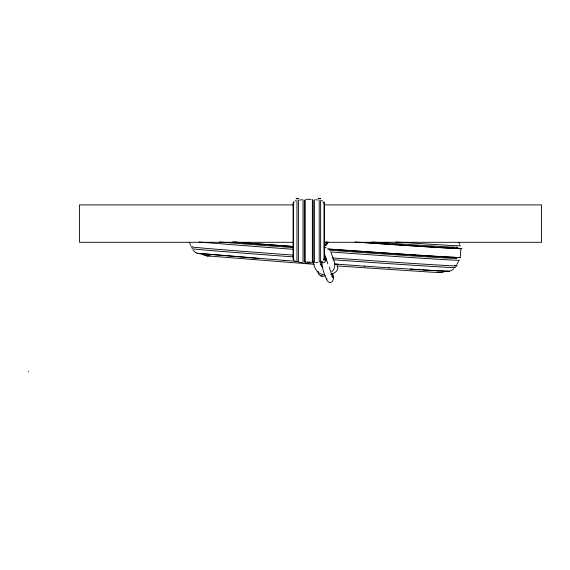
<?xml version="1.0" encoding="UTF-8"?>
<svg xmlns="http://www.w3.org/2000/svg" width="570" height="570" viewBox="0 0 570 570"><rect width="100%" height="100%" fill="white"/><g stroke="black" fill="none" stroke-linecap="round" stroke-linejoin="round"><path stroke-width="0.85" d="M318.195 271.284C317.269 275.324 321.979 277.077 325.142 275.745M321.067 262.471C322.955 263.589 325.677 262.3 325.919 260.098M325.99 259.493L325.548 256.792M321.751 262.3C322.071 268.734 324.572 275.111 327.337 280.91C332.132 286.083 335.474 277.334 332.303 273.55M325.89 260.355L326.012 259.257M332.438 275.388L332.545 273.636M460.303 256.685L460.838 249.247M293.621 203.219L293.921 202.521M327.843 242.293L325.406 245.834M458.444 261.43L456.827 264.558M324.059 258.923L324.522 258.481M325.662 245.478L326.232 244.779M326.489 244.423L326.995 243.789M327.258 243.44L327.7 242.884M327.964 242.528L328.227 242.193L325.962 244.095M331.79 271.69C337.853 266.703 333.022 258.616 331.22 252.881M453.756 268.798L450.97 270.75L448.198 271.42L388.854 267.743M325.285 245.649L326.254 244.338L325.89 241.822M323.846 259.685L323.468 259.927M310.301 261.837L308.641 262.307L306.981 261.879M325.256 245L326.738 244.131L327.059 241.559M294.882 201.067L295.837 200.754M322.713 261.26L321.394 261.666M330.607 274.284C334.54 273.493 339.086 270.665 337.469 265.948M299.378 200.07L301.95 199.728M336.863 265.934L432.245 272.211L440.232 272.51L447.564 271.142L431.775 270.479M317.711 262.328L315.637 262.599M440.232 272.51L440.952 272.446M441.38 272.403L442.106 272.339M208.428 255.673L206.974 255.738L210.045 255.816M193.052 250.173L195.075 252.182L197.363 253.265M306.418 199.336L311.177 199.336M311.177 262.991L306.418 262.991M296.158 198.396L298.381 198.396M318.181 198.396L320.404 198.396M296.158 198.773L298.381 198.773M318.181 198.773L320.404 198.773M293.101 204.901L79.422 204.901L79.422 242.3L293.101 242.3M324.259 204.901L541.5 204.901L541.5 242.3L324.259 242.3M305.235 261.929L305.826 261.951M324.252 274.384C317.112 274.968 314.127 267.287 313.122 261.559M430.115 270.387L422.413 269.916M410.272 269.154L420.681 269.81M364.373 266.076L389.431 267.864M364.736 266.183L334.469 263.981M311.64 262.435L313.4 262.563M334.569 264.074L338.096 264.323M314.177 264.309L206.426 255.809M320.29 264.744L322.036 264.872M284.01 260.419L295.851 261.203M296.956 261.366L298.68 261.488M284.366 260.362L196.985 253.28M258.801 258.445L198.859 253.379L207.131 255.93M320.953 275.966L322.506 276.101M447.094 271.049L449.424 271.313L448.683 271.192M437.482 272.132L439.199 272.332L438.487 272.218M315.637 199.728L317.711 199.999M301.95 262.599L299.378 262.25M204.801 255.503L205.521 255.624M321.394 200.661L322.713 201.067M324.045 247.266L326.311 247.857M295.837 261.566L294.882 261.26M325.762 259.863L326.574 260.184M322.841 267.522L321.494 266.069L321.715 266.546L320.148 261.716M323.468 202.4L323.846 202.642M293.921 259.806L293.621 259.101M324.522 203.839L324.059 203.405M331.776 276.265L333.015 277.476L331.362 273.992L331.683 274.74L329.225 266.924M190.615 245.542L189.461 242.214M459.014 242.279L459.669 244.295M324.95 255.039L327.836 263.91M326.667 278.245L326.895 279.257M332.438 273.657L332.545 274.526M324.522 202.877L324.522 259.443M324.002 201.78L324.002 260.54M320.618 200.49L320.618 261.837M319.2 200.227L319.2 262.093M314.569 199.614L314.569 262.713M313.236 200.348L313.236 261.979M312.36 199.372L312.36 262.955M305.235 199.372L305.235 262.955M304.352 200.348L304.352 261.979M303.026 199.614L303.026 262.713M298.395 200.227L298.395 262.093M296.97 200.49L296.97 261.837M293.593 201.78L293.593 260.54M293.073 202.877L293.073 259.443M28.5 371.234L28.5 371.604M457.055 248.057A136.487 0.99 4.1 0 1 354.996 241.972M454.418 265.52A133.01 0.962 4.1 0 1 332.339 257.925M292.852 255.075A133.01 0.962 4.1 0 1 192.176 246.81M454.931 267.451A131.962 0.955 4.1 0 1 333.008 259.749M292.973 256.863A131.962 0.955 4.1 0 1 192.083 248.677M459 260.12A135.503 0.983 4.1 0 1 330.251 251.961M293.229 249.29A135.503 0.983 4.1 0 1 199.016 241.965M456.164 258.246A132.532 0.962 4.1 0 1 329.367 250.209M293.5 247.615A132.532 0.962 4.1 0 1 219.322 241.958M454.953 257.262A132.532 0.962 4.1 0 1 435.444 256.236M434.404 256.179A132.532 0.962 4.1 0 1 417.069 255.089M416.1 255.025A132.532 0.962 4.1 0 1 328.577 249.04M292.702 246.447A132.532 0.962 4.1 0 1 234.291 242.043M460.175 257.426A136.487 0.99 4.1 0 1 327.308 248.976M293.208 246.511A136.487 0.99 4.1 0 1 232.403 241.929M456.876 248.228A132.532 0.962 4.1 0 1 363.225 242.514M451.996 247.672A132.532 0.962 4.1 0 1 454.297 247.9M456.955 247.123A132.532 0.962 4.1 0 1 371.961 242.008M460.033 245.663A135.503 0.983 4.1 0 1 395.894 241.979"/></g></svg>
